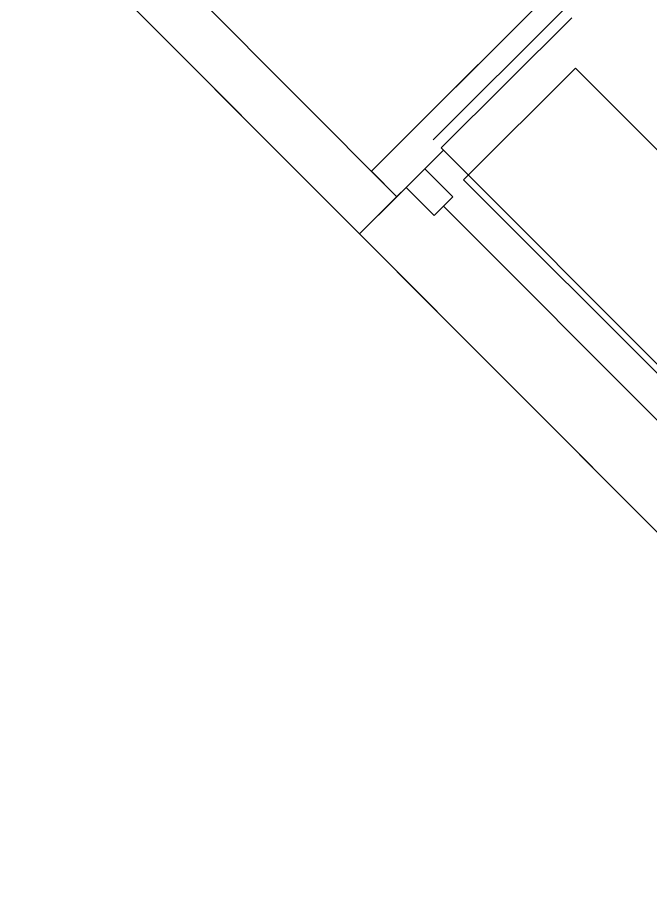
# Model space of a CAD drawing. Extents: x -170 to 1783, y -20 to 1205.
# Drawn here: x -169.9 to -121.9, y 437.5 to 504.9 of the extents above; entities that cross this region are included whole.
import ezdxf

# ---------------------------------------------------------------- set-up
doc = ezdxf.new("R2010")
doc.units = 0
doc.header["$LTSCALE"] = 96
doc.header["$MEASUREMENT"] = 0
for name, color, linetype in [('A-E-COLM_A', 7, 'Continuous'), ('A-GLAZ_A', 7, 'Continuous'), ('A-WALL-BLOW_A', 7, 'Continuous'), ('A-WALL-EXIST_A', 7, 'Continuous'), ('A-WALL-EXT_A', 7, 'Continuous'), ('I-E-WALL_A', 7, 'Continuous'), ('I-MECH_A', 7, 'Continuous'), ('X-BASE-04-EXISTING_A', 7, 'Continuous')]:
    doc.layers.add(name, color=color, linetype=linetype)

msp = doc.modelspace()

# ---------------------------------------------------------------- linework, layer by layer
at = {"layer": 'A-E-COLM_A', "color": 7, "linetype": 'Continuous'}
for p, q in [((-130.33772, 505.96504), (-139.54161, 496.78417)), ((-138.39434, 495.63335), (-128.57096, 505.43216))]:
    msp.add_line(p, q, dxfattribs=at)
at = {"layer": 'A-GLAZ_A', "color": 212, "linetype": 'Continuous'}
for p, q in [((-140.43101, 492.0107), (-139.01461, 493.42272)), ((-139.01461, 493.42272), (-136.89657, 491.29812)), ((-138.31297, 489.8861), (-140.43101, 492.0107)), ((-136.89657, 491.29812), (-138.31297, 489.8861)), ((-106.9153, 459.80756), (-137.60477, 490.59211)), ((-138.31297, 489.8861), (-138.31297, 489.8861))]:
    msp.add_line(p, q, dxfattribs=at)
at = {"layer": 'A-WALL-BLOW_A', "color": 5, "linetype": 'Continuous'}
for p, q in [((-137.59821, 494.83475), (-143.972, 488.48063)), ((-4.25013, 361.07356), (-137.59821, 494.83475)), ((-143.972, 488.48063), (-10.62393, 354.71945))]:
    msp.add_line(p, q, dxfattribs=at)
at = {"layer": 'A-WALL-EXIST_A', "color": 2, "linetype": 'Continuous'}
for p, q in [((-130.33772, 505.96504), (-143.08157, 493.25307)), ((-137.77658, 495.01367), (-127.8647, 504.90077)), ((-141.13921, 491.30468), (-137.59821, 494.83475)), ((-137.59821, 494.83475), (-137.77658, 495.01367)), ((-143.08157, 493.25307), (-141.13921, 491.30468))]:
    msp.add_line(p, q, dxfattribs=at)
at = {"layer": 'A-WALL-EXT_A', "color": 2, "linetype": 'Continuous'}
for p, q in [((-169.91796, 514.50697), (-143.972, 488.48063)), ((-141.13921, 491.30468), (-164.26194, 514.49905)), ((-143.972, 488.48063), (-141.13921, 491.30468))]:
    msp.add_line(p, q, dxfattribs=at)
at = {"layer": 'I-E-WALL_A', "color": 132, "linetype": 'Continuous'}
for p, q in [((-130.33772, 505.96504), (-143.08157, 493.25307)), ((-137.77658, 495.01367), (-127.8647, 504.90077)), ((-141.13921, 491.30468), (-137.59821, 494.83475)), ((-137.59821, 494.83475), (-137.77658, 495.01367)), ((-143.08157, 493.25307), (-141.13921, 491.30468))]:
    msp.add_line(p, q, dxfattribs=at)
at = {"layer": 'I-MECH_A', "color": 7, "linetype": 'Continuous'}
for p, q in [((-127.59626, 501.06745), (-136.08154, 492.58217)), ((-86.58406, 460.05526), (-127.59626, 501.06745)), ((-136.08154, 492.58217), (-95.06935, 451.56998))]:
    msp.add_line(p, q, dxfattribs=at)
at = {"layer": 'X-BASE-04-EXISTING_A', "color": 7, "linetype": 'Continuous'}
msp.add_line((343.00003, 0), (-169.91803, 514.50696), dxfattribs=at)
at = {"layer": 'X-BASE-04-EXISTING_A', "color": 5, "linetype": 'Continuous'}
for p, q in [((-137.59821, 494.83475), (-143.972, 488.48063)), ((-4.25013, 361.07356), (-137.59821, 494.83475)), ((-143.972, 488.48063), (-10.62393, 354.71945))]:
    msp.add_line(p, q, dxfattribs=at)
at = {"layer": 'X-BASE-04-EXISTING_A', "color": 212, "linetype": 'Continuous'}
for p, q in [((-140.43101, 492.0107), (-139.01461, 493.42272)), ((-139.01461, 493.42272), (-136.89657, 491.29812)), ((-138.31297, 489.8861), (-140.43101, 492.0107)), ((-136.89657, 491.29812), (-138.31297, 489.8861)), ((-106.9153, 459.80756), (-137.60477, 490.59211)), ((-138.31297, 489.8861), (-138.31297, 489.8861))]:
    msp.add_line(p, q, dxfattribs=at)

doc.saveas('drawing.dxf')
